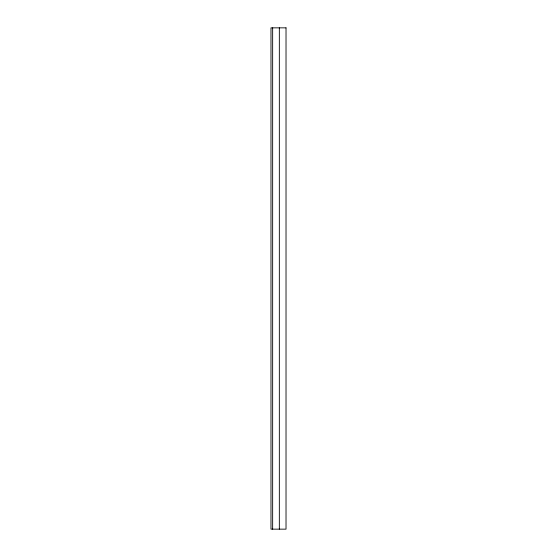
<?xml version="1.0" encoding="UTF-8"?>
<svg xmlns="http://www.w3.org/2000/svg" width="557" height="557" viewBox="0 0 557 557"><rect width="100%" height="100%" fill="white"/><g stroke="black" fill="none" stroke-linecap="round" stroke-linejoin="round"><path stroke-width="0.84" d="M279.336 27.85L279.336 529.15M272.652 27.85L272.652 529.15M286.02 27.85L270.981 27.85L270.981 529.15L286.02 529.15L286.02 27.85"/></g></svg>
